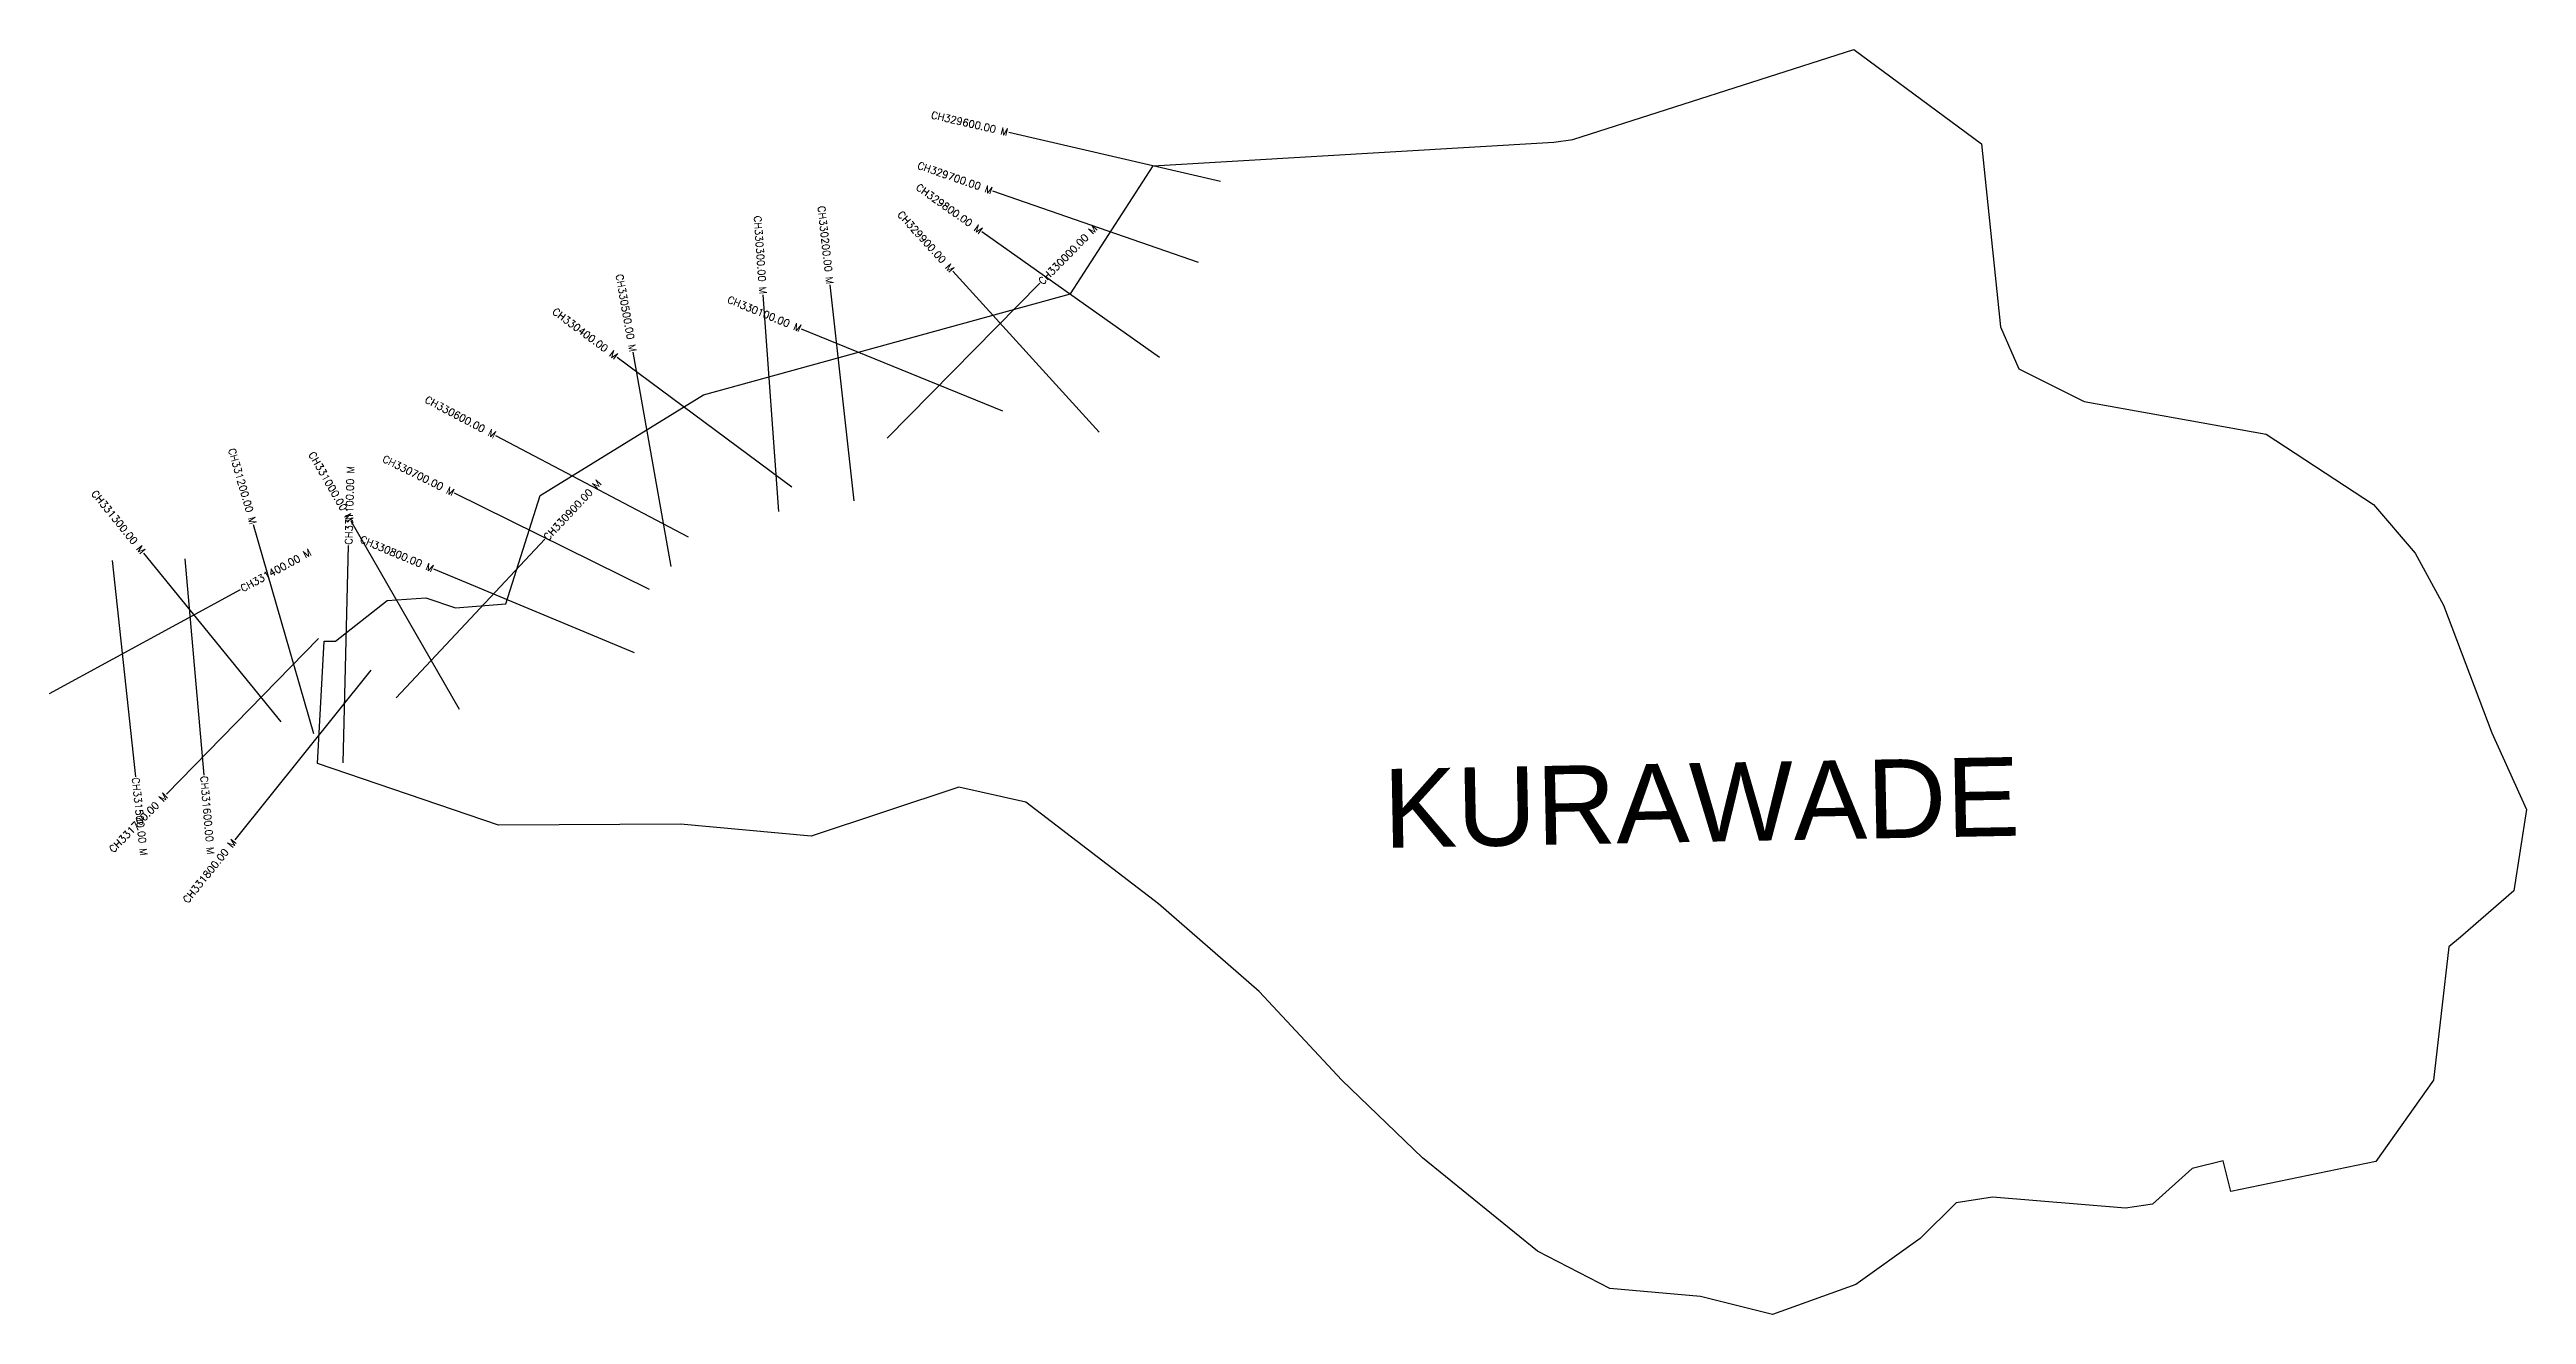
# Model space of a CAD drawing. Header units: metres. Extents: x 288446 to 291862, y 1992733 to 1994478.
import ezdxf
from ezdxf.enums import TextEntityAlignment as Align

# ---------------------------------------------------------------- set-up
doc = ezdxf.new("R2010")
doc.units = ezdxf.units.M
doc.header["$MEASUREMENT"] = 0
for name, color, linetype in [('CS', 134, 'Continuous'), ('CSMark', 6, 'Continuous'), ('village', 3, 'Continuous'), ('VILLAGE NAME', 250, 'Continuous')]:
    doc.layers.add(name, color=color, linetype=linetype)
doc.styles.get("Standard").update_dxf_attribs({"font": 'simplex.shx'})

msp = doc.modelspace()

# ---------------------------------------------------------------- linework, layer by layer
at = {"color": 6, "flags": 128}
msp.add_lwpolyline([(290934.4, 1994478.4), (291110.5, 1994348.4)], dxfattribs=at)
at = {"layer": 'CS'}
for p, q in [((290061.3, 1994296.4), (289769, 1994363.9)), ((290030.6, 1994184.4), (289747.2, 1994283.1)), ((289976.9, 1994053.4), (289732.1, 1994226.8)), ((289601.2, 1993942.1), (289811.7, 1994155.8)), ((289893.9, 1993950.6), (289692.1, 1994172.5)), ((289452, 1993840.8), (289430.4, 1994140)), ((289555.8, 1993855.6), (289522.6, 1994153.8)), ((289760.9, 1993979.2), (289483.2, 1994092.7)), ((289469.9, 1993874.6), (289229.2, 1994053.5)), ((289303.5, 1993765.2), (289251.1, 1994060.6)), ((289327.3, 1993805.7), (289061.8, 1993945.5)), ((289273.5, 1993733.4), (289004.5, 1993866.3)), ((288810.5, 1993534.4), (288727.6, 1993822.8)), ((289011.7, 1993567.6), (288861.9, 1993827.5)), ((288765.4, 1993551), (288576, 1993783.7)), ((288850.9, 1993494.3), (288858.5, 1993794.2)), ((288924.3, 1993583.8), (289129.4, 1993802.7)), ((288532.6, 1993773.4), (288564.6, 1993475.1)), ((288632.9, 1993775.9), (288659, 1993477.1)), ((289253.1, 1993645.9), (288976.1, 1993761.3)), ((288446.1, 1993590.1), (288709.7, 1993733.4)), ((288816.9, 1993665.7), (288607.2, 1993451.1)), ((288889.4, 1993622), (288701.6, 1993388))]:
    msp.add_line(p, q, dxfattribs=at)
at = {"layer": 'village', "color": 6}
for points in [[(288824.8, 1993662.3, 0), (288840.6, 1993662.1, 0), (288911.9, 1993718.1, 0), (288964.9, 1993722.1, 0), (289005.9, 1993708, 0), (289075.6, 1993713.6, 0), (289123, 1993863.3, 0), (289348.2, 1994001.9, 0), (289854.3, 1994141.5, 0), (289968.3, 1994317.8, 0), (289968.3, 1994317.8, 0), (290520.8, 1994350.7, 0), (290546.9, 1994354.2, 0), (290934.4, 1994478.4, 0)], [(291110.5, 1994348.4, 0), (291136.9, 1994096, 0), (291162.2, 1994037.6, 0), (291252.1, 1993992.9, 0), (291503.3, 1993947.5, 0), (291651.1, 1993850.8, 0), (291708.7, 1993783.6, 0), (291747.9, 1993711.7, 0), (291814.6, 1993535.8, 0), (291862.2, 1993429.8, 0), (291844.8, 1993317.5, 0), (291771.1, 1993253.8, 0), (291755.3, 1993240.2, 0), (291734, 1993056.5, 0), (291654.6, 1992944.2, 0), (291454.3, 1992903, 0), (291443.9, 1992945.2, 0), (291401.1, 1992934.5, 0), (291346.6, 1992885.2, 0), (291309, 1992879.9, 0), (291125.7, 1992894.8, 0), (291075.5, 1992887.1, 0), (291026, 1992838.1, 0), (290937.4, 1992774.4, 0), (290822.5, 1992733.2, 0), (290723, 1992758, 0), (290598.2, 1992769, 0), (290498.3, 1992820.3, 0), (290339.5, 1992949.4, 0), (290228.2, 1993056.2, 0), (290114.6, 1993178.6, 0), (289975.4, 1993299.7, 0), (289792.4, 1993440.1, 0), (289700.2, 1993460.6, 0), (289496.4, 1993392.9, 0), (289316.4, 1993409.4, 0), (289065.5, 1993408.3, 0), (288815.8, 1993493.3, 0), (288824.8, 1993662.3, 0)]]:
    msp.add_polyline3d(points, dxfattribs=at)

# ---------------------------------------------------------------- texts
at = {"layer": 'CSMark'}
for s, rotation, p in [('CH329600.00 M', 346.9957, (289768, 1994364.1)), ('CH329800.00 M', 324.674, (289731.3, 1994227.4)), ('CH329700.00 M', 340.8116, (289746.3, 1994283.4)), ('CH330200.00 M', 276.3366, (289522.5, 1994154.8)), ('CH330300.00 M', 274.1314, (289430.3, 1994141)), ('CH329900.00 M', 312.2884, (289691.4, 1994173.2)), ('CH330500.00 M', 280.0554, (289250.9, 1994061.6)), ('CH330400.00 M', 323.3714, (289228.4, 1994054.1)), ('CH330100.00 M', 337.7666, (289482.3, 1994093.1)), ('CH330600.00 M', 332.2282, (289061, 1993946)), ('CH331200.00 M', 286.0526, (288727.3, 1993823.7)), ('CH331000.00 M', 299.9542, (288861.4, 1993828.4)), ('CH330700.00 M', 333.7223, (289003.6, 1993866.7)), ('CH331300.00 M', 309.1577, (288575.4, 1993784.4)), ('CH330800.00 M', 337.3835, (288975.2, 1993761.7)), ('CH331700.00 M', 45.6601, (288606.5, 1993450.4)), ('CH331800.00 M', 51.2455, (288700.9, 1993387.3))]:
    msp.add_text(s, height=10, rotation=rotation, dxfattribs=at).set_placement(p, align=Align.MIDDLE_RIGHT)
for s, rotation, p in [('CH330000.00 M', 45.4343, (289812.4, 1994156.5)), ('CH331100.00 M', 88.5508, (288858.6, 1993795.2)), ('CH330900.00 M', 46.8639, (289130.1, 1993803.4)), ('CH331400.00 M', 28.531, (288710.6, 1993733.9)), ('CH331500.00 M', 276.1286, (288564.7, 1993474.1)), ('CH331600.00 M', 274.9865, (288659.1, 1993476.1))]:
    msp.add_text(s, height=10, rotation=rotation, dxfattribs=at).set_placement(p, align=Align.MIDDLE_LEFT)
at = {"layer": 'VILLAGE NAME', "insert": (290284.6, 1993485.6), "char_height": 108.748, "attachment_point": 1, "rotation": 1.1028}
msp.add_mtext_dynamic_manual_height_columns('{\\fArial|b0|i0|c0|p34;KURAWADE}', width=1571.314, gutter_width=543.7, heights=[0], dxfattribs=at)

doc.saveas('drawing.dxf')
